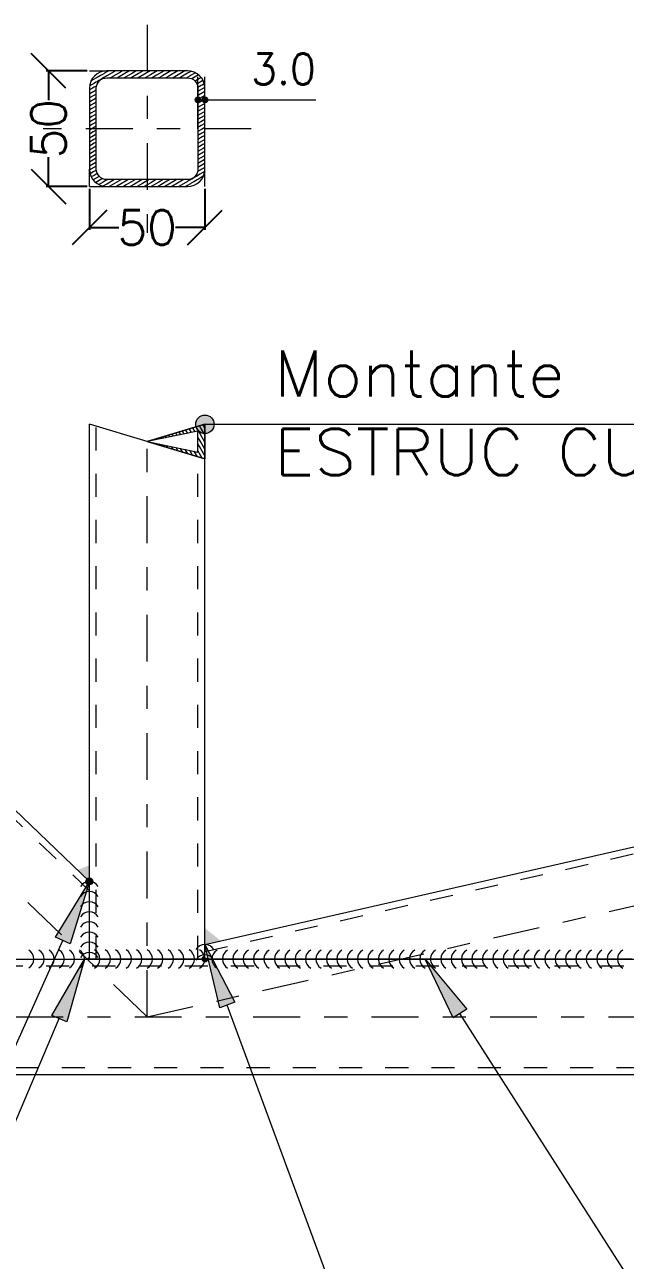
# Model space of a CAD drawing. Header units: millimetres. Extents: x 3028.5 to 3057.3, y 108.4 to 144.6.
# Drawn here: x 3048.6 to 3051.2, y 116.17 to 121.51 of the extents above; entities that cross this region are included whole.
import ezdxf
from ezdxf.enums import TextEntityAlignment as Align

# ---------------------------------------------------------------- set-up
doc = ezdxf.new("R2010")
doc.units = ezdxf.units.MM
doc.linetypes.add('CYPE_PUNTO', pattern=[0.075, 0, -0.075])
doc.linetypes.add('CYPE_RAYAPUNTO', pattern=[0.4125, 0.2025, -0.105, 0, -0.105])
for name, color, linetype, lineweight in [('COTAS', 202, 'Continuous', 13), ('EJES', 42, 'CYPE_RAYAPUNTO', 0), ('LINEAS_DE_PROLONGACION_DE_COTAS', 8, 'CYPE_PUNTO', 9), ('LINEAS_OCULTAS', 8, 'CYPE_PUNTO', 9), ('PERFILES', 7, 'Continuous', 9), ('SIMBOLOS_UTILIZADOS_EN_LAS_SOLDADURAS', 140, 'Continuous', 0), ('SOLDADURAS', 150, 'Continuous', 0), ('SOMBREADOS', 8, 'Continuous', 9), ('TEXTOS', 2, 'Continuous', 9)]:
    doc.layers.add(name, color=color, linetype=linetype, lineweight=lineweight)
doc.styles.add('CYPETXT_0.04_romans', font='romans__.ttf', dxfattribs={"height": 0.15})
doc.styles.add('CYPETXT_romans', font='romans__.ttf', dxfattribs={"height": 0.2})
doc.dimstyles.new('cype_oblique', dxfattribs={"dimtxt": 0.15, "dimasz": 0.15, "dimexe": 0.01, "dimexo": 0.01, "dimgap": 0, "dimtad": 0, "dimdec": 4, "dimzin": 0, "dimdsep": 46, "dimtxsty": 'CYPETXT_0.04_romans', "dimblk1": 'OBLIQUE', "dimblk2": 'OBLIQUE', "dimsah": 1, "dimcen": 0.09, "dimadec": 0, "dimazin": 0, "dimtfac": 1, "dimtdec": 4, "dimtofl": 0, "dimtmove": 2, "dimatfit": 3, "dimfxl": 1, "dimtolj": 1, "dimtzin": 0, "dimarcsym": 0})

# ---------------------------------------------------------------- blocks, each defined once
blk = doc.blocks.new('_OBLIQUE')
at = {"color": 0, "linetype": 'ByBlock', "lineweight": -2}
blk.add_line((-0.5, -0.5), (0.5, 0.5), dxfattribs=at)
blk = doc.blocks.new('*D3070')
at = {"layer": 'COTAS', "color": 0, "lineweight": -2, "transparency": 16777216}
for p, q in [((3048.8707, 121.3134), (3048.6933, 121.3134)), ((3048.7033, 121.3134), (3048.7033, 121.1866)), ((3048.7033, 120.8134), (3048.7033, 120.9402)), ((3048.8707, 120.8134), (3048.6933, 120.8134))]:
    blk.add_line(p, q, dxfattribs=at)
at = {"layer": 'Defpoints', "color": 0, "transparency": 16777216}
for p in [(3048.8807, 121.3134), (3048.7033, 120.8134), (3048.8807, 120.8134)]:
    blk.add_point(p, dxfattribs=at)
at = {"layer": 'COTAS', "color": 0, "lineweight": -2, "transparency": 16777216, "xscale": 0.15, "yscale": 0.15, "zscale": 0.15}
for p, rotation in [((3048.7033, 121.3134), 90), ((3048.7033, 120.8134), 270)]:
    blk.add_blockref('_OBLIQUE', p, dxfattribs=dict(at, rotation=rotation))
at = {"layer": 'COTAS', "color": 0, "transparency": 16777216, "insert": (3048.7033, 121.0634), "char_height": 0.15, "attachment_point": 5, "rotation": 90, "style": 'CYPETXT_0.04_romans'}
blk.add_mtext('\\A1;50', dxfattribs=at)
blk = doc.blocks.new('*D3071')
at = {"layer": 'COTAS', "color": 0, "lineweight": -2, "transparency": 16777216}
for p, q in [((3048.8807, 120.8034), (3048.8807, 120.6261)), ((3049.3806, 120.8034), (3049.3806, 120.6261)), ((3048.8807, 120.6361), (3049.0075, 120.6361)), ((3049.3806, 120.6361), (3049.2539, 120.6361))]:
    blk.add_line(p, q, dxfattribs=at)
at = {"layer": 'Defpoints', "color": 0, "transparency": 16777216}
for p in [(3048.8807, 120.8134), (3049.3806, 120.8134), (3049.3806, 120.6361)]:
    blk.add_point(p, dxfattribs=at)
at = {"layer": 'COTAS', "color": 0, "lineweight": -2, "transparency": 16777216, "xscale": 0.15, "yscale": 0.15, "zscale": 0.15, "rotation": 180}
blk.add_blockref('_OBLIQUE', (3048.8807, 120.6361), dxfattribs=at)
at = {"layer": 'COTAS', "color": 0, "lineweight": -2, "transparency": 16777216, "xscale": 0.15, "yscale": 0.15, "zscale": 0.15}
blk.add_blockref('_OBLIQUE', (3049.3806, 120.6361), dxfattribs=at)
at = {"layer": 'COTAS', "color": 0, "transparency": 16777216, "insert": (3049.1307, 120.6361), "char_height": 0.15, "attachment_point": 5, "style": 'CYPETXT_0.04_romans'}
blk.add_mtext('\\A1;50', dxfattribs=at)

msp = doc.modelspace()

# ---------------------------------------------------------------- hatches: boundary and pattern name
at = {"layer": 'COTAS'}
h = msp.add_hatch(color=256, dxfattribs=at)
edge = h.paths.add_edge_path()
edge.add_arc((3049.35065, 121.1884), 0.012, 0, 360)
h = msp.add_hatch(color=256, dxfattribs=at)
edge = h.paths.add_edge_path()
edge.add_arc((3049.38065, 121.1884), 0.012, 0, 360)
at = {"layer": 'SIMBOLOS_UTILIZADOS_EN_LAS_SOLDADURAS'}
for points in [[(3048.79783, 117.53674), (3048.73398, 117.56543), (3048.88067, 117.80647)], [(3049.51029, 117.28308), (3049.44461, 117.25888), (3049.38065, 117.5337)], [(3048.78262, 117.199), (3048.71822, 117.22642), (3048.86011, 117.47032)], [(3050.5136, 117.25324), (3050.45462, 117.21555), (3050.33334, 117.47032)]]:
    msp.add_hatch(color=256, dxfattribs=at).paths.add_polyline_path(points)
at = {"layer": 'SOLDADURAS'}
for points in [[(3048.83015, 117.85492), (3048.88067, 117.87647), (3048.88067, 117.80647)], [(3049.4489, 117.54925), (3049.38065, 117.6037), (3049.38065, 117.5337)], [(3049.38065, 117.48506), (3049.37895, 117.48522), (3049.37305, 117.48332), (3049.36835, 117.47912), (3049.36585, 117.47342), (3049.36585, 117.46722), (3049.36835, 117.46152), (3049.37305, 117.45732), (3049.37895, 117.45542), (3049.38515, 117.45602), (3049.39055, 117.45922), (3049.39425, 117.46422), (3049.39555, 117.47032), (3049.39532, 117.4714), (3049.38065, 117.47442)]]:
    msp.add_hatch(color=256, dxfattribs=at).paths.add_polyline_path(points, flags=0)
h = msp.add_hatch(color=256, dxfattribs=at)
edge = h.paths.add_edge_path()
edge.add_arc((3048.88067, 117.80615), 0.015, 0, 360)
at = {"layer": 'TEXTOS'}
h = msp.add_hatch(color=256, dxfattribs=at)
edge = h.paths.add_edge_path()
edge.add_arc((3049.38065, 119.78413), 0.04, 0, 360)

# ---------------------------------------------------------------- linework, layer by layer
at = {"layer": 'COTAS'}
for p, q in [((3049.35065, 121.0634), (3049.35065, 121.28839)), ((3049.38065, 121.0634), (3049.38065, 121.28839)), ((3049.35065, 121.1884), (3049.86063, 121.1884))]:
    msp.add_line(p, q, dxfattribs=at)
for centre in [(3049.35065, 121.1884), (3049.38065, 121.1884)]:
    msp.add_circle(centre, 0.012, dxfattribs=at)
at = {"layer": 'EJES'}
for p, q in [((3049.13066, 121.51338), (3049.13066, 120.61342)), ((3049.58064, 121.0634), (3048.68068, 121.0634)), ((3049.13066, 117.22033), (3049.13066, 119.70913)), ((3049.13066, 117.22033), (3047.25421, 119.02)), ((3049.13066, 117.22033), (3052.41042, 117.96779)), ((3047.02705, 117.22033), (3052.53909, 117.22033))]:
    msp.add_line(p, q, dxfattribs=at)
at = {"layer": 'LINEAS_DE_PROLONGACION_DE_COTAS'}
for p, q in [((3048.88067, 121.31339), (3048.95567, 121.31339)), ((3048.88067, 120.81341), (3048.88067, 120.88841)), ((3049.38065, 120.81341), (3049.38065, 120.88841)), ((3048.88067, 120.81341), (3048.95567, 120.81341))]:
    msp.add_line(p, q, dxfattribs=at)
at = {"layer": 'LINEAS_OCULTAS'}
for p, q in [((3048.91067, 117.47032), (3048.91067, 119.77513)), ((3049.35065, 117.47032), (3049.35065, 119.64314)), ((3048.88067, 117.7649), (3047.35886, 119.22445)), ((3049.38065, 117.50293), (3052.42589, 118.19695)), ((3049.38065, 117.47444), (3049.38065, 117.53356)), ((3047.09305, 117.44032), (3052.60509, 117.44032)), ((3046.96105, 117.00034), (3052.47309, 117.00034))]:
    msp.add_line(p, q, dxfattribs=at)
at = {"layer": 'PERFILES'}
for p, q in [((3048.88067, 117.47032), (3048.88067, 119.78413)), ((3049.38065, 117.53356), (3049.38065, 119.63414)), ((3048.88067, 117.80647), (3047.37313, 119.25233)), ((3049.38065, 117.5337), (3052.42799, 118.22819)), ((3047.10205, 117.47032), (3052.61409, 117.47032)), ((3049.38065, 117.47032), (3049.38065, 117.47444)), ((3046.95205, 116.97034), (3052.46409, 116.97034))]:
    msp.add_line(p, q, dxfattribs=at)
for points in [[(3048.95567, 121.31339), (3048.94104, 121.31195), (3048.92697, 121.30768), (3048.914, 121.30075), (3048.90264, 121.29143), (3048.89331, 121.28006), (3048.88638, 121.2671), (3048.88211, 121.25303), (3048.88067, 121.2384), (3048.88067, 120.88841), (3048.88211, 120.87378), (3048.88638, 120.85971), (3048.89331, 120.84675), (3048.90264, 120.83538), (3048.914, 120.82605), (3048.92697, 120.81912), (3048.94104, 120.81486), (3048.95567, 120.81341), (3049.30565, 120.81341), (3049.32028, 120.81486), (3049.33435, 120.81912), (3049.34732, 120.82605), (3049.35868, 120.83538), (3049.36801, 120.84675), (3049.37494, 120.85971), (3049.37921, 120.87378), (3049.38065, 120.88841), (3049.38065, 121.2384), (3049.37921, 121.25303), (3049.37494, 121.2671), (3049.36801, 121.28006), (3049.35868, 121.29143), (3049.34732, 121.30075), (3049.33435, 121.30768), (3049.32028, 121.31195), (3049.30565, 121.31339), (3048.95567, 121.31339)], [(3049.30565, 121.28339), (3049.31443, 121.28253), (3049.32287, 121.27997), (3049.33065, 121.27581), (3049.33747, 121.27021), (3049.34307, 121.26339), (3049.34722, 121.25562), (3049.34978, 121.24717), (3049.35065, 121.2384), (3049.35065, 120.88841), (3049.34978, 120.87963), (3049.34722, 120.87119), (3049.34307, 120.86341), (3049.33747, 120.85659), (3049.33065, 120.851), (3049.32287, 120.84684), (3049.31443, 120.84428), (3049.30565, 120.84341), (3048.95567, 120.84341), (3048.94689, 120.84428), (3048.93845, 120.84684), (3048.93067, 120.851), (3048.92385, 120.85659), (3048.91825, 120.86341), (3048.91409, 120.87119), (3048.91153, 120.87963), (3048.91067, 120.88841), (3048.91067, 121.2384), (3048.91153, 121.24717), (3048.91409, 121.25562), (3048.91825, 121.26339), (3048.92385, 121.27021), (3048.93067, 121.27581), (3048.93845, 121.27997), (3048.94689, 121.28253), (3048.95567, 121.28339), (3049.30565, 121.28339)], [(3049.13066, 119.70913), (3049.38065, 119.63414), (3049.38065, 119.78413), (3049.13066, 119.70913), (3049.35065, 119.66413), (3049.35065, 119.75413), (3049.13066, 119.70913)]]:
    msp.add_lwpolyline(points, close=True, dxfattribs=at)
for points in [[(3049.13066, 119.70913), (3049.38065, 119.78413), (3049.38065, 119.63414), (3048.88067, 119.78413)], [(3048.59232, 117.47032), (3048.60451, 117.47032), (3048.6172, 117.47032), (3048.63664, 117.47032), (3048.65609, 117.47032), (3048.67554, 117.47032), (3048.69498, 117.47032), (3048.71443, 117.47032), (3048.73388, 117.47032), (3048.75332, 117.47032), (3048.77277, 117.47032), (3048.79222, 117.47032), (3048.81167, 117.47032), (3048.83111, 117.47032), (3048.85056, 117.47032), (3048.87001, 117.47032), (3048.88067, 117.47874), (3048.88067, 117.49739), (3048.88067, 117.51604), (3048.88067, 117.53469), (3048.88067, 117.55335), (3048.88067, 117.572), (3048.88067, 117.59065), (3048.88067, 117.6093), (3048.88067, 117.62795), (3048.88067, 117.6466), (3048.88067, 117.66525), (3048.88067, 117.6839), (3048.88067, 117.70256), (3048.88067, 117.71472), (3048.88067, 117.72642), (3048.88067, 117.73719), (3048.88067, 117.75267), (3048.88067, 117.76853), (3048.88067, 117.78343), (3048.88067, 117.79635), (3048.88067, 117.80615), (3048.88067, 117.80647)], [(3051.22794, 117.47032), (3051.17797, 117.47032), (3051.12761, 117.47032), (3051.0926, 117.47032), (3051.05461, 117.47032), (3051.01511, 117.47032), (3050.95453, 117.47032), (3050.89395, 117.47032), (3050.83337, 117.47032), (3050.77279, 117.47032), (3050.71221, 117.47032), (3050.65163, 117.47032), (3050.59105, 117.47032), (3050.53047, 117.47032), (3050.46989, 117.47032), (3050.40931, 117.47032), (3050.34873, 117.47032), (3050.28816, 117.47032), (3050.22758, 117.47032), (3050.167, 117.47032), (3050.10642, 117.47032), (3050.04584, 117.47032), (3049.98526, 117.47032), (3049.92468, 117.47032), (3049.8641, 117.47032), (3049.80352, 117.47032), (3049.74294, 117.47032), (3049.68236, 117.47032), (3049.62178, 117.47032), (3049.5612, 117.47032), (3049.50063, 117.47032), (3049.44005, 117.47032), (3049.40054, 117.47032), (3049.38065, 117.47444), (3049.38065, 117.48242), (3049.38065, 117.48942), (3049.38065, 117.50197), (3049.38065, 117.51439), (3049.38065, 117.52538), (3049.38065, 117.53356), (3049.38065, 117.5337)], [(3049.38065, 117.47032), (3049.38052, 117.47032), (3049.37006, 117.47032), (3049.357, 117.47032), (3049.34307, 117.47032), (3049.33747, 117.47032), (3049.33065, 117.47032), (3049.32287, 117.47032), (3049.31443, 117.47032), (3049.30565, 117.47032), (3049.29219, 117.47032), (3049.27873, 117.47032), (3049.26527, 117.47032), (3049.25181, 117.47032), (3049.23835, 117.47032), (3049.22489, 117.47032), (3049.21143, 117.47032), (3049.19796, 117.47032), (3049.1845, 117.47032), (3049.17104, 117.47032), (3049.15758, 117.47032), (3049.14412, 117.47032), (3049.13066, 117.47032), (3049.1172, 117.47032), (3049.10374, 117.47032), (3049.09028, 117.47032), (3049.07682, 117.47032), (3049.06335, 117.47032), (3049.04989, 117.47032), (3049.03643, 117.47032), (3049.02297, 117.47032), (3049.00951, 117.47032), (3048.99605, 117.47032), (3048.98259, 117.47032), (3048.96913, 117.47032), (3048.95567, 117.47032), (3048.94689, 117.47032), (3048.93845, 117.47032), (3048.93067, 117.47032), (3048.92385, 117.47032), (3048.91825, 117.47032), (3048.90431, 117.47032), (3048.89126, 117.47032), (3048.8808, 117.47032), (3048.88067, 117.47032)]]:
    msp.add_lwpolyline(points, dxfattribs=at)
at = {"layer": 'SIMBOLOS_UTILIZADOS_EN_LAS_SOLDADURAS'}
for p, q in [((3047.96571, 115.7704), (3048.76591, 117.55108)), ((3050.29561, 115.05043), (3049.47745, 117.27098)), ((3047.82975, 115.05043), (3048.75042, 117.21271)), ((3051.41969, 115.7704), (3050.48411, 117.23439))]:
    msp.add_line(p, q, dxfattribs=at)
for points in [[(3048.79783, 117.53674), (3048.73398, 117.56543), (3048.88067, 117.80647)], [(3049.51029, 117.28308), (3049.44461, 117.25888), (3049.38065, 117.5337)], [(3048.78262, 117.199), (3048.71822, 117.22642), (3048.86011, 117.47032)], [(3050.5136, 117.25324), (3050.45462, 117.21555), (3050.33334, 117.47032)]]:
    msp.add_lwpolyline(points, close=True, dxfattribs=at)
at = {"layer": 'SOLDADURAS'}
msp.add_circle((3048.88067, 117.80615), 0.015, dxfattribs=at)
for centre, major_axis, start_param, end_param in [((3048.88067, 117.76229), (0.04386, 0), 0.5236128, 2.6180063), ((3048.88067, 117.71843), (0.04386, 0), 0.5236128, 2.6180063), ((3048.88067, 117.67456), (0.04386, 0), 0.5236128, 2.6179798), ((3048.88067, 117.6307), (0.04386, 0), 0.5236128, 2.6180063), ((3048.88067, 117.58684), (0.04386, 0), 0.5236128, 2.6179798), ((3048.88067, 117.54298), (0.04386, 0), 0.5236128, 2.6179798), ((3048.88067, 117.49911), (0.04386, 0), 0.5236128, 2.6180063), ((3049.38065, 117.48857), (0, -0.04499), 2.0943827, 4.1888026), ((3048.59693, 117.47032), (0.04386, 0), 5.2359754, 7.3303688), ((3048.64079, 117.47032), (0.04386, 0), 5.2359754, 7.3303952), ((3048.68465, 117.47032), (0.04386, 0), 5.2360018, 7.3303688), ((3048.72852, 117.47032), (0.04386, 0), 5.2360018, 7.3303952), ((3048.77238, 117.47032), (0.04386, 0), 5.2359754, 7.3303952), ((3048.81624, 117.47032), (0.04386, 0), 5.2359754, 7.3303952), ((3048.88067, 117.45525), (0.04386, 0), 0.5236128, 2.6179798), ((3048.8808, 117.47032), (0.04543, 0), 5.2359754, 7.3303688), ((3048.92623, 117.47032), (0.04543, 0), 5.2359754, 7.3303688), ((3048.97166, 117.47032), (0.04543, 0), 5.2359754, 7.3303688), ((3049.01709, 117.47032), (0.04543, 0), 5.2359754, 7.3303688), ((3049.06252, 117.47032), (0.04543, 0), 5.2359754, 7.3303688), ((3049.10795, 117.47032), (0.04543, 0), 5.2359754, 7.3303688), ((3049.15337, 117.47032), (0.04543, 0), 5.2359754, 7.3303688), ((3049.1988, 117.47032), (0.04543, 0), 5.2359754, 7.3303688), ((3049.24423, 117.47032), (0.04543, 0), 5.2359754, 7.3303688), ((3049.28966, 117.47032), (0.04543, 0), 5.2359754, 7.3303688), ((3049.38065, 117.44358), (0, -0.04499), 2.0943827, 4.1887762), ((3049.33509, 117.47032), (0.04543, 0), 5.2359754, 7.3303688), ((3049.45607, 117.47032), (0, -0.04499), 3.665179, 5.7595725), ((3049.50106, 117.47032), (0, -0.04499), 3.665179, 5.7595725), ((3049.54605, 117.47032), (0, -0.04499), 3.665179, 5.7595725), ((3049.59104, 117.47032), (0, -0.04499), 3.665179, 5.7595725), ((3049.63602, 117.47032), (0, -0.04499), 3.665179, 5.7595725), ((3049.68101, 117.47032), (0, -0.04499), 3.665179, 5.7595725), ((3049.726, 117.47032), (0, -0.04499), 3.665179, 5.7595725), ((3049.77099, 117.47032), (0, -0.04499), 3.665179, 5.7595725), ((3049.81598, 117.47032), (0, -0.04499), 3.665179, 5.7595725), ((3049.86097, 117.47032), (0, -0.04499), 3.665179, 5.7595725), ((3049.90595, 117.47032), (0, -0.04499), 3.665179, 5.7595725), ((3049.95094, 117.47032), (0, -0.04499), 3.665179, 5.7595725), ((3049.99593, 117.47032), (0, -0.04499), 3.665179, 5.7595725), ((3050.04092, 117.47032), (0, -0.04499), 3.665179, 5.7595725), ((3050.08591, 117.47032), (0, -0.04499), 3.665179, 5.7595725), ((3050.13089, 117.47032), (0, -0.04499), 3.665179, 5.7595725), ((3050.17588, 117.47032), (0, -0.04499), 3.665179, 5.7595725), ((3050.22087, 117.47032), (0, -0.04499), 3.665179, 5.7595725), ((3050.26586, 117.47032), (0, -0.04499), 3.665179, 5.7595725), ((3050.31085, 117.47032), (0, -0.04499), 3.665179, 5.7595725), ((3050.35584, 117.47032), (0, -0.04499), 3.665179, 5.7595725), ((3050.40082, 117.47032), (0, -0.04499), 3.665179, 5.7595725), ((3050.44581, 117.47032), (0, -0.04499), 3.665179, 5.7595725), ((3050.4908, 117.47032), (0, -0.04499), 3.665179, 5.7595725), ((3050.53579, 117.47032), (0, -0.04499), 3.665179, 5.7595725), ((3050.58078, 117.47032), (0, -0.04499), 3.665179, 5.7595725), ((3050.62576, 117.47032), (0, -0.04499), 3.665179, 5.7595725), ((3050.67075, 117.47032), (0, -0.04499), 3.665179, 5.7595725), ((3050.71574, 117.47032), (0, -0.04499), 3.665179, 5.7595725), ((3050.76073, 117.47032), (0, -0.04499), 3.665179, 5.7595725), ((3050.80572, 117.47032), (0, -0.04499), 3.665179, 5.7595725), ((3050.85071, 117.47032), (0, -0.04499), 3.665179, 5.7595725), ((3050.89569, 117.47032), (0, -0.04499), 3.665179, 5.7595725), ((3050.94068, 117.47032), (0, -0.04499), 3.665179, 5.7595725), ((3050.98567, 117.47032), (0, -0.04499), 3.665179, 5.7595725), ((3051.03066, 117.47032), (0, -0.04499), 3.665179, 5.7595725), ((3051.07565, 117.47032), (0, -0.04499), 3.665179, 5.7595725), ((3051.12063, 117.47032), (0, -0.04499), 3.665179, 5.7595725), ((3051.16562, 117.47032), (0, -0.04499), 3.665179, 5.7595725), ((3051.21061, 117.47032), (0, -0.04499), 3.665179, 5.7595725)]:
    msp.add_ellipse(centre, major_axis=major_axis, ratio=1, start_param=start_param, end_param=end_param, dxfattribs=at)
at = {"layer": 'SOMBREADOS'}
for p, q in [((3048.89917, 121.27615), (3048.88764, 121.26949)), ((3048.90824, 121.28139), (3048.89917, 121.27615)), ((3048.91105, 121.28301), (3048.90824, 121.28139)), ((3048.91433, 121.2849), (3048.91105, 121.28301)), ((3048.91555, 121.26828), (3048.91308, 121.26686)), ((3048.92173, 121.28917), (3048.91433, 121.2849)), ((3048.92203, 121.27203), (3048.91555, 121.26828)), ((3048.92865, 121.29317), (3048.92173, 121.28917)), ((3048.92959, 121.27639), (3048.92203, 121.27203)), ((3048.93216, 121.29519), (3048.92865, 121.29317)), ((3048.93008, 121.27667), (3048.92959, 121.27639)), ((3048.93054, 121.27694), (3048.93008, 121.27667)), ((3048.93796, 121.28122), (3048.93054, 121.27694)), ((3048.94007, 121.29976), (3048.93216, 121.29519)), ((3048.9386, 121.28159), (3048.93796, 121.28122)), ((3048.94618, 121.28597), (3048.9386, 121.28159)), ((3048.94313, 121.30153), (3048.94007, 121.29976)), ((3048.94566, 121.30299), (3048.94313, 121.30153)), ((3048.95567, 121.30877), (3048.94566, 121.30299)), ((3048.95249, 121.28961), (3048.94618, 121.28597)), ((3048.95567, 121.29145), (3048.95249, 121.28961)), ((3048.96264, 121.31279), (3048.95567, 121.30877)), ((3048.98876, 121.31056), (3048.95567, 121.29145)), ((3048.96368, 121.31339), (3048.96264, 121.31279)), ((3049.01489, 121.30832), (3048.97172, 121.28339)), ((3048.99368, 121.31339), (3048.98876, 121.31056)), ((3049.04101, 121.30608), (3049.00172, 121.28339)), ((3049.02368, 121.31339), (3049.01489, 121.30832)), ((3049.06713, 121.30384), (3049.03172, 121.28339)), ((3049.05368, 121.31339), (3049.04101, 121.30608)), ((3049.09325, 121.3016), (3049.06171, 121.28339)), ((3049.08367, 121.31339), (3049.06713, 121.30384)), ((3049.11937, 121.29936), (3049.09171, 121.28339)), ((3049.11367, 121.31339), (3049.09325, 121.3016)), ((3049.14367, 121.31339), (3049.11937, 121.29936)), ((3049.14549, 121.29712), (3049.12171, 121.28339)), ((3049.17367, 121.31339), (3049.14549, 121.29712)), ((3049.17161, 121.29488), (3049.15171, 121.28339)), ((3049.20367, 121.31339), (3049.17161, 121.29488)), ((3049.19773, 121.29264), (3049.18171, 121.28339)), ((3049.23367, 121.31339), (3049.19773, 121.29264)), ((3049.22385, 121.2904), (3049.21171, 121.28339)), ((3049.26367, 121.31339), (3049.22385, 121.2904)), ((3049.24997, 121.28817), (3049.24171, 121.28339)), ((3049.29366, 121.31339), (3049.24997, 121.28817)), ((3049.27609, 121.28593), (3049.2717, 121.28339)), ((3049.30565, 121.30299), (3049.27609, 121.28593)), ((3049.30221, 121.28369), (3049.3017, 121.28339)), ((3049.30565, 121.28567), (3049.30221, 121.28369)), ((3049.31984, 121.31118), (3049.30565, 121.30299)), ((3049.3073, 121.28663), (3049.30565, 121.28567)), ((3049.31628, 121.29181), (3049.3073, 121.28663)), ((3049.32164, 121.2949), (3049.31628, 121.29181)), ((3049.32012, 121.31135), (3049.31984, 121.31118)), ((3049.3203, 121.31145), (3049.32012, 121.31135)), ((3049.3209, 121.31179), (3049.3203, 121.31145)), ((3049.33137, 121.30052), (3049.32164, 121.2949)), ((3049.33152, 121.28329), (3049.32438, 121.27917)), ((3049.33367, 121.30185), (3049.33137, 121.30052)), ((3049.33825, 121.28718), (3049.33152, 121.28329)), ((3049.33927, 121.30508), (3049.33367, 121.30185)), ((3049.35329, 121.29585), (3049.33825, 121.28718)), ((3049.36058, 121.26543), (3049.34637, 121.25722)), ((3049.37226, 121.27217), (3049.36058, 121.26543)), ((3048.88129, 121.23118), (3048.88067, 121.23083)), ((3048.8827, 121.21468), (3048.88067, 121.21351)), ((3048.89378, 121.2384), (3048.88129, 121.23118)), ((3048.88578, 121.2511), (3048.88166, 121.24872)), ((3048.91067, 121.23083), (3048.8827, 121.21468)), ((3048.91067, 121.21351), (3048.88412, 121.19818)), ((3048.88729, 121.25197), (3048.88578, 121.2511)), ((3048.89021, 121.25366), (3048.88729, 121.25197)), ((3048.90215, 121.26055), (3048.89021, 121.25366)), ((3048.90171, 121.24297), (3048.89378, 121.2384)), ((3048.90967, 121.24757), (3048.90171, 121.24297)), ((3048.9121, 121.24897), (3048.90967, 121.24757)), ((3049.35174, 121.22568), (3049.35065, 121.22505)), ((3049.35315, 121.20918), (3049.35065, 121.20773)), ((3049.38065, 121.22505), (3049.35315, 121.20918)), ((3049.37772, 121.258), (3049.3703, 121.25372)), ((3048.88412, 121.19818), (3048.88067, 121.19619)), ((3048.88553, 121.18168), (3048.88067, 121.17887)), ((3048.88695, 121.16517), (3048.88067, 121.16155)), ((3048.91067, 121.19619), (3048.88553, 121.18168)), ((3048.91067, 121.17887), (3048.88695, 121.16517)), ((3048.91067, 121.16155), (3048.88836, 121.14867)), ((3049.35457, 121.19268), (3049.35065, 121.19041)), ((3049.35598, 121.17617), (3049.35065, 121.1731)), ((3049.3574, 121.15967), (3049.35065, 121.15578)), ((3049.38065, 121.20773), (3049.35457, 121.19268)), ((3049.38065, 121.19041), (3049.35598, 121.17617)), ((3049.38065, 121.1731), (3049.3574, 121.15967)), ((3049.38065, 121.15578), (3049.35881, 121.14317)), ((3048.88836, 121.14867), (3048.88067, 121.14423)), ((3048.88978, 121.13217), (3048.88067, 121.12691)), ((3048.89119, 121.11566), (3048.88067, 121.10959)), ((3048.91067, 121.14423), (3048.88978, 121.13217)), ((3048.91067, 121.12691), (3048.89119, 121.11566)), ((3048.91067, 121.10959), (3048.89261, 121.09916)), ((3049.35881, 121.14317), (3049.35065, 121.13846)), ((3049.36023, 121.12667), (3049.35065, 121.12114)), ((3049.36164, 121.11016), (3049.35065, 121.10382)), ((3049.38065, 121.13846), (3049.36023, 121.12667)), ((3049.38065, 121.12114), (3049.36164, 121.11016)), ((3049.38065, 121.10382), (3049.36306, 121.09366)), ((3048.89261, 121.09916), (3048.88067, 121.09227)), ((3048.89402, 121.08266), (3048.88067, 121.07495)), ((3048.89543, 121.06615), (3048.88067, 121.05763)), ((3048.89685, 121.04965), (3048.88067, 121.04031)), ((3048.91067, 121.09227), (3048.89402, 121.08266)), ((3048.91067, 121.07495), (3048.89543, 121.06615)), ((3048.91067, 121.05763), (3048.89685, 121.04965)), ((3049.36306, 121.09366), (3049.35065, 121.0865)), ((3049.36447, 121.07716), (3049.35065, 121.06918)), ((3049.36588, 121.06065), (3049.35065, 121.05186)), ((3049.38065, 121.0865), (3049.36447, 121.07716)), ((3049.38065, 121.06918), (3049.36588, 121.06065)), ((3049.38065, 121.05186), (3049.3673, 121.04415)), ((3048.89826, 121.03315), (3048.88067, 121.02299)), ((3048.89968, 121.01664), (3048.88067, 121.00567)), ((3048.90109, 121.00014), (3048.88067, 120.98835)), ((3048.91067, 121.04031), (3048.89826, 121.03315)), ((3048.91067, 121.02299), (3048.89968, 121.01664)), ((3048.91067, 121.00567), (3048.90109, 121.00014)), ((3049.3673, 121.04415), (3049.35065, 121.03454)), ((3049.36871, 121.02765), (3049.35065, 121.01722)), ((3049.37013, 121.01114), (3049.35065, 120.9999)), ((3049.38065, 121.03454), (3049.36871, 121.02765)), ((3049.38065, 121.01722), (3049.37013, 121.01114)), ((3049.38065, 120.9999), (3049.37154, 120.99464)), ((3048.90251, 120.98364), (3048.88067, 120.97103)), ((3048.90392, 120.96714), (3048.88067, 120.95371)), ((3048.90534, 120.95063), (3048.88067, 120.93639)), ((3048.91067, 120.98835), (3048.90251, 120.98364)), ((3048.91067, 120.97103), (3048.90392, 120.96714)), ((3048.91067, 120.95371), (3048.90534, 120.95063)), ((3049.37154, 120.99464), (3049.35065, 120.98258)), ((3049.37296, 120.97814), (3049.35065, 120.96526)), ((3049.37437, 120.96163), (3049.35065, 120.94794)), ((3049.37579, 120.94513), (3049.35065, 120.93062)), ((3049.38065, 120.98258), (3049.37296, 120.97814)), ((3049.38065, 120.96526), (3049.37437, 120.96163)), ((3049.38065, 120.94794), (3049.37579, 120.94513)), ((3048.90675, 120.93413), (3048.88067, 120.91907)), ((3048.90817, 120.91763), (3048.88067, 120.90175)), ((3048.88756, 120.88841), (3048.88103, 120.88464)), ((3048.90958, 120.90112), (3048.88756, 120.88841)), ((3048.91067, 120.93639), (3048.90675, 120.93413)), ((3048.91067, 120.91907), (3048.90817, 120.91763)), ((3048.91067, 120.90175), (3048.90958, 120.90112)), ((3049.3772, 120.92863), (3049.35065, 120.9133)), ((3049.37862, 120.91213), (3049.35065, 120.89598)), ((3049.38065, 120.93062), (3049.3772, 120.92863)), ((3049.38065, 120.9133), (3049.37862, 120.91213)), ((3049.38065, 120.89598), (3049.38003, 120.89562)), ((3048.89101, 120.87309), (3048.8836, 120.8688)), ((3048.90074, 120.86138), (3048.88906, 120.85464)), ((3048.91495, 120.86958), (3048.90074, 120.86138)), ((3048.92307, 120.83963), (3048.90803, 120.83095)), ((3048.9298, 120.84352), (3048.92307, 120.83963)), ((3048.93694, 120.84764), (3048.9298, 120.84352)), ((3048.94504, 120.835), (3048.93968, 120.8319)), ((3048.95402, 120.84018), (3048.94504, 120.835)), ((3048.95567, 120.84113), (3048.95402, 120.84018)), ((3048.95962, 120.84341), (3048.95567, 120.84113)), ((3048.98961, 120.84341), (3048.95567, 120.82381)), ((3049.01961, 120.84341), (3048.96974, 120.81462)), ((3049.04961, 120.84341), (3049.00497, 120.81764)), ((3049.07961, 120.84341), (3049.0402, 120.82066)), ((3049.10961, 120.84341), (3049.07543, 120.82368)), ((3049.13961, 120.84341), (3049.11066, 120.8267)), ((3049.16961, 120.84341), (3049.14589, 120.82972)), ((3049.21635, 120.83576), (3049.17764, 120.81341)), ((3049.19961, 120.84341), (3049.18112, 120.83274)), ((3049.25157, 120.83878), (3049.20764, 120.81341)), ((3049.2296, 120.84341), (3049.21635, 120.83576)), ((3049.2868, 120.8418), (3049.23764, 120.81341)), ((3049.2596, 120.84341), (3049.25157, 120.83878)), ((3049.30565, 120.83536), (3049.26764, 120.81341)), ((3049.2896, 120.84341), (3049.2868, 120.8418)), ((3049.30883, 120.83719), (3049.30565, 120.83536)), ((3049.31513, 120.84084), (3049.30883, 120.83719)), ((3049.32272, 120.84522), (3049.31513, 120.84084)), ((3049.32336, 120.84558), (3049.32272, 120.84522)), ((3049.33078, 120.84987), (3049.32336, 120.84558)), ((3049.33124, 120.85013), (3049.33078, 120.84987)), ((3049.33173, 120.85041), (3049.33124, 120.85013)), ((3049.33928, 120.85478), (3049.33173, 120.85041)), ((3049.33959, 120.83763), (3049.33267, 120.83364)), ((3049.34577, 120.85852), (3049.33928, 120.85478)), ((3049.34699, 120.84191), (3049.33959, 120.83763)), ((3049.34824, 120.85995), (3049.34577, 120.85852)), ((3049.35026, 120.8438), (3049.34699, 120.84191)), ((3049.35237, 120.86233), (3049.34824, 120.85995)), ((3049.35165, 120.87924), (3049.34922, 120.87783)), ((3049.35307, 120.84542), (3049.35026, 120.8438)), ((3049.35961, 120.88384), (3049.35165, 120.87924)), ((3049.35917, 120.86626), (3049.35237, 120.86233)), ((3049.36214, 120.85066), (3049.35307, 120.84542)), ((3049.37368, 120.85731), (3049.36214, 120.85066)), ((3049.37553, 120.87571), (3049.37403, 120.87484)), ((3049.37966, 120.87809), (3049.37553, 120.87571)), ((3048.92765, 120.82496), (3048.92205, 120.82173)), ((3048.92994, 120.82628), (3048.92765, 120.82496)), ((3048.93968, 120.8319), (3048.92994, 120.82628)), ((3048.94102, 120.81536), (3048.94042, 120.81501)), ((3048.94119, 120.81546), (3048.94102, 120.81536)), ((3048.94148, 120.81562), (3048.94119, 120.81546)), ((3048.95567, 120.82381), (3048.94148, 120.81562)), ((3048.96974, 120.81462), (3048.96765, 120.81341)), ((3049.00497, 120.81764), (3048.99765, 120.81341)), ((3049.0402, 120.82066), (3049.02765, 120.81341)), ((3049.07543, 120.82368), (3049.05765, 120.81341)), ((3049.11066, 120.8267), (3049.08765, 120.81341)), ((3049.14589, 120.82972), (3049.11765, 120.81341)), ((3049.18112, 120.83274), (3049.14765, 120.81341)), ((3049.30565, 120.81804), (3049.29764, 120.81341)), ((3049.31566, 120.82382), (3049.30565, 120.81804)), ((3049.31819, 120.82528), (3049.31566, 120.82382)), ((3049.32124, 120.82704), (3049.31819, 120.82528)), ((3049.32916, 120.83161), (3049.32124, 120.82704)), ((3049.33267, 120.83364), (3049.32916, 120.83161)), ((3049.33777, 119.75148), (3049.32804, 119.76833)), ((3049.3525, 119.75596), (3049.3428, 119.77276)), ((3049.36348, 119.76694), (3049.35756, 119.77719)), ((3049.37246, 119.75138), (3049.36348, 119.76694)), ((3049.37446, 119.77792), (3049.37233, 119.78162)), ((3049.3777, 119.77231), (3049.37446, 119.77792)), ((3049.38065, 119.7672), (3049.3777, 119.77231)), ((3049.15188, 119.71346), (3049.15088, 119.71518)), ((3049.16737, 119.71662), (3049.16565, 119.71961)), ((3049.18286, 119.71979), (3049.18041, 119.72404)), ((3049.19835, 119.72296), (3049.19517, 119.72847)), ((3049.21384, 119.72613), (3049.20994, 119.7329)), ((3049.22933, 119.7293), (3049.2247, 119.73733)), ((3049.24482, 119.73247), (3049.23946, 119.74176)), ((3049.26031, 119.73564), (3049.25422, 119.74618)), ((3049.2758, 119.7388), (3049.26899, 119.75061)), ((3049.29129, 119.74197), (3049.28375, 119.75504)), ((3049.30679, 119.74514), (3049.29851, 119.75947)), ((3049.32228, 119.74831), (3049.31327, 119.7639)), ((3049.362, 119.70951), (3049.35065, 119.72916)), ((3049.36723, 119.73044), (3049.3525, 119.75596)), ((3049.38065, 119.7072), (3049.36723, 119.73044)), ((3049.38065, 119.7372), (3049.37246, 119.75138)), ((3049.13639, 119.71029), (3049.13612, 119.71075)), ((3049.13841, 119.70679), (3049.13793, 119.70763)), ((3049.15936, 119.70051), (3049.15756, 119.70361)), ((3049.18031, 119.69422), (3049.1772, 119.69959)), ((3049.20125, 119.68794), (3049.19684, 119.69558)), ((3049.2222, 119.68165), (3049.21648, 119.69156)), ((3049.24315, 119.67537), (3049.23612, 119.68754)), ((3049.2641, 119.66908), (3049.25576, 119.68353)), ((3049.28505, 119.6628), (3049.2754, 119.67951)), ((3049.30599, 119.65651), (3049.29504, 119.67549)), ((3049.32694, 119.65023), (3049.31468, 119.67148)), ((3049.34789, 119.64395), (3049.33432, 119.66746)), ((3049.35676, 119.68857), (3049.35065, 119.69916)), ((3049.35153, 119.66764), (3049.35065, 119.66917)), ((3049.35755, 119.65722), (3049.35153, 119.66764)), ((3049.38065, 119.64721), (3049.35676, 119.68857)), ((3049.38065, 119.6772), (3049.362, 119.70951)), ((3049.36884, 119.63766), (3049.35755, 119.65722))]:
    msp.add_line(p, q, dxfattribs=at)
for points in [[(3048.91308, 121.26686), (3048.90895, 121.26448), (3048.90215, 121.26055)], [(3049.36413, 121.2848), (3049.35063, 121.277), (3049.3379, 121.26965)], [(3049.3703, 121.25372), (3049.36378, 121.24995), (3049.35027, 121.24215)], [(3049.38029, 121.24217), (3049.37376, 121.2384), (3049.35174, 121.22568)], [(3049.38003, 120.89562), (3049.36754, 120.88841), (3049.35961, 120.88384)], [(3048.91105, 120.88465), (3048.89754, 120.87685), (3048.89101, 120.87309)], [(3048.92342, 120.85716), (3048.91069, 120.8498), (3048.89718, 120.84201)], [(3049.37403, 120.87484), (3049.37111, 120.87315), (3049.35917, 120.86626)]]:
    msp.add_lwpolyline(points, dxfattribs=at)
at = {"layer": 'TEXTOS'}
msp.add_line((3049.38065, 119.78413), (3053.86487, 119.78413), dxfattribs=at)
msp.add_circle((3049.38065, 119.78413), 0.04, dxfattribs=at)

# ---------------------------------------------------------------- texts
at = {"layer": 'COTAS', "style": 'CYPETXT_romans', "width": 0.868021}
msp.add_text('3.0', height=0.133333, dxfattribs=at).set_placement((3049.58064, 121.25506), (3049.86063, 121.25506), align=Align.FIT)
at = {"layer": 'TEXTOS', "style": 'CYPETXT_romans'}
for s, width, p, p2 in [('Montante', 0.916044, (3049.68063, 119.90412), (3050.93758, 119.90412)), ('ESTRUC CUAD 50x50x3.0mm', 0.905942, (3049.68063, 119.56414), (3053.82344, 119.56414))]:
    msp.add_text(s, height=0.2, dxfattribs=dict(at, width=width)).set_placement(p, p2, align=Align.FIT)

# ---------------------------------------------------------------- dimensions: what is measured, and where the dimension line sits
at = {"layer": 'COTAS'}
for p1, p2, picture, middle in [((3048.88067, 121.31339), (3048.88067, 120.81341), '*D3070', (3048.70335, 121.0634)), ((3048.88067, 120.81341), (3049.38065, 120.81341), '*D3071', (3049.13066, 120.63609))]:
    dim = msp.add_aligned_dim(p1=p1, p2=p2, distance=-0.17733, text='50', dimstyle='cype_oblique', dxfattribs=at)
    dim.commit()
    dim.dimension.update_dxf_attribs({"geometry": picture, "text_midpoint": middle})

doc.saveas('drawing.dxf')
